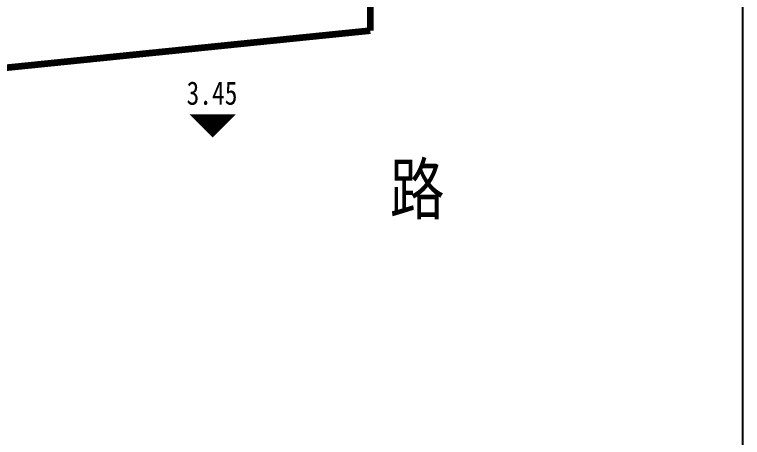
# Model space of a CAD drawing. Header units: millimetres. Extents: x 1618082 to 1961966, y -194823 to 101334.
# Drawn here: x 1685385 to 1707182, y -12003 to 661 of the extents above; entities that cross this region are included whole.
import ezdxf

# ---------------------------------------------------------------- set-up
doc = ezdxf.new("R2010")
doc.units = ezdxf.units.MM
doc.header["$LTSCALE"] = 500
for name, color, linetype in [('_print', 8, 'Continuous'), ('SPACE', 8, 'Continuous'), ('建-文字200', 8, 'Continuous'), ('通-图框', 7, 'Continuous')]:
    doc.layers.add(name, color=color, linetype=linetype)
doc.layers.get('通-图框').off()
doc.styles.add('_TCH_SPACE', font='', dxfattribs={"width": 0.8})
doc.styles.get('_TCH_SPACE').set_extended_font_data('Microsoft YaHei')

# ---------------------------------------------------------------- blocks, each defined once
blk = doc.blocks.new('150图框')
at = {"layer": '_print'}
blk.add_lwpolyline([(89100, 126000), (89100, 0), (0, 0), (0, 126000)], close=True, dxfattribs=at)

msp = doc.modelspace()

# ---------------------------------------------------------------- linework, layer by layer
at = {"layer": '建-文字200', "const_width": 200}
msp.add_lwpolyline([(1696035.1, 179), (1696035.1, 3676.4), (1699679.1, 24017.1), (1699866.9, 33539.1), (1695063.5, 64630.5), (1696399.9, 67078.4), (1701430.9, 68224.3), (1703530.9, 69954.7), (1703825.8, 74168.8), (1700779.2, 88792.5), (1629365, 72010), (1627108.2, 14588.8, 0.4085624), (1641804.9, -1621.9, 0.0513228), (1696035.1, 179)], format="xyb", dxfattribs=at)
at = {"layer": '建-文字200'}
msp.add_lwpolyline([(1691317.9, -3023, 0, 1400, 0), (1691317.9, -2323, 1400, 1400, 0)], format="xyseb", dxfattribs=at)

# ---------------------------------------------------------------- block references
at = {"layer": '通-图框', "color": 1}
msp.add_blockref('150图框', (1618081.7, -24665.7), dxfattribs=at)

# ---------------------------------------------------------------- texts
at = {"layer": 'SPACE', "style": '_TCH_SPACE', "width": 0.8}
msp.add_text('路', height=1500, dxfattribs=at).set_placement((1696621.5, -5316.6))
at = {"layer": '建-文字200', "width": 0.8}
msp.add_text('3.45', height=700, dxfattribs=at).set_placement((1690535.4, -2040))

doc.saveas('drawing.dxf')
